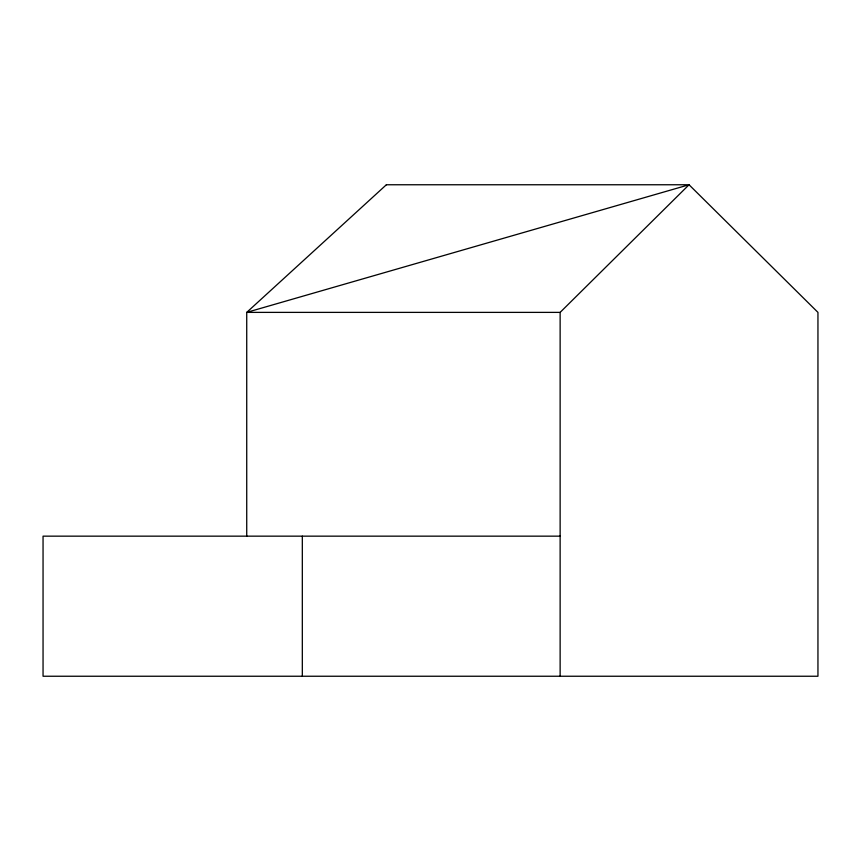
<?xml version="1.0" encoding="UTF-8"?>
<svg xmlns="http://www.w3.org/2000/svg" width="861" height="861" viewBox="0 0 861 861"><rect width="100%" height="100%" fill="white"/><g stroke="black" fill="none" stroke-linecap="round" stroke-linejoin="round"><path stroke-width="1.29" d="M246.73 536.155L246.73 312.382L560.134 312.382L689.037 184.76L817.95 312.382L817.95 676.24L43.05 676.24L43.05 536.155L560.134 536.155M560.134 312.382L560.134 676.24M302.319 536.155L302.319 676.24M386.374 184.76L246.73 312.382L689.037 184.76L386.374 184.76"/></g></svg>
